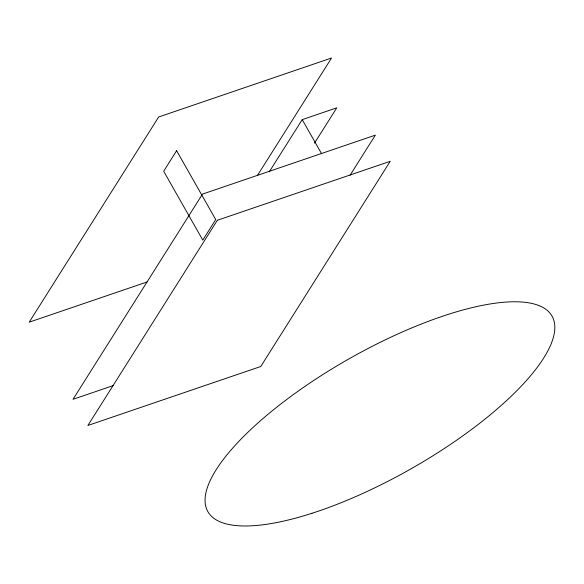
<?xml version="1.0" encoding="UTF-8"?>
<svg xmlns="http://www.w3.org/2000/svg" width="584" height="584" viewBox="0 0 584 584"><rect width="100%" height="100%" fill="white"/><g stroke="black" fill="none" stroke-linecap="round" stroke-linejoin="round"><path stroke-width="0.88" d="M257.573 175.266L331.559 58.006L158.68 116.975L29.2 322.178L147.037 281.992M269.268 171.835L302.213 119.625L336.786 107.828L314.499 143.153M350.057 175.251L375.373 135.13L202.495 194.1L73.015 399.31L113.442 385.52M302.213 119.625L321.47 153.526M176.616 150.708L163.666 171.229L202.787 240.097L215.73 219.577L176.616 150.708M217.357 220.27L87.877 425.473L260.756 366.504L390.236 161.301L217.357 220.27M311.98 513.278A197.918 63.13 -29.6 0 0 553.471 319.266A197.918 63.13 -29.6 0 0 274.356 409.092A197.918 63.13 -29.6 0 0 311.98 513.278"/></g></svg>
